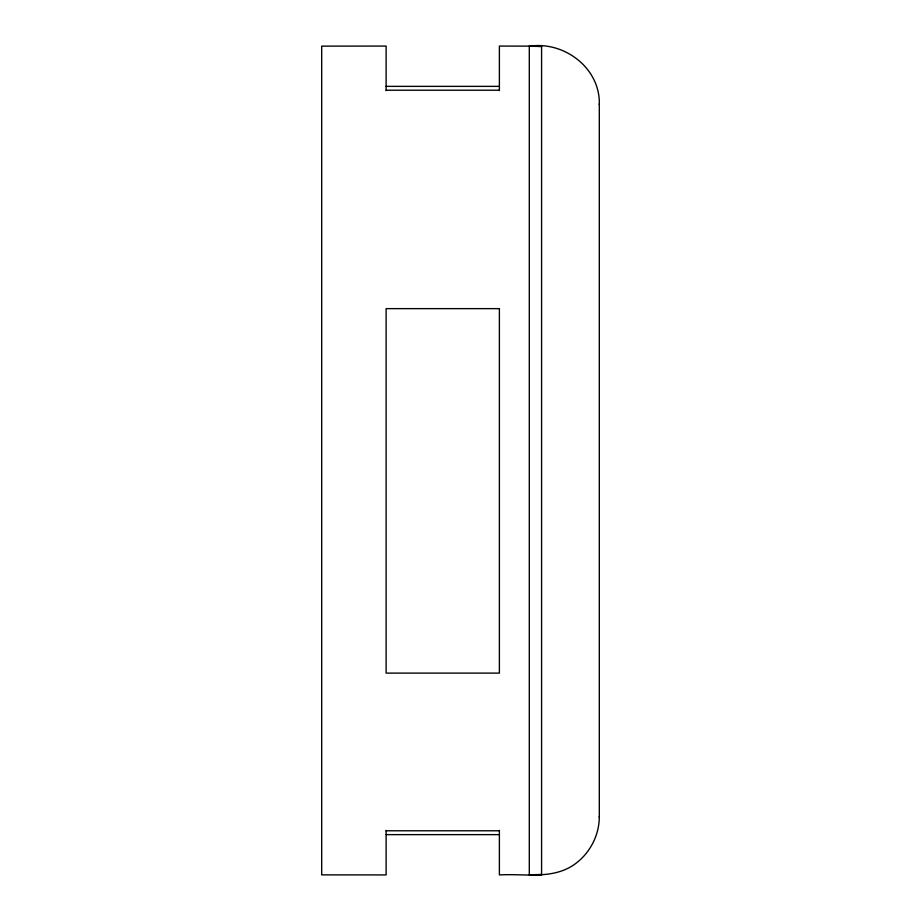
<?xml version="1.0" encoding="UTF-8"?>
<svg xmlns="http://www.w3.org/2000/svg" width="921" height="921" viewBox="0 0 921 921"><rect width="100%" height="100%" fill="white"/><g stroke="black" fill="none" stroke-linecap="round" stroke-linejoin="round"><path stroke-width="1.38" d="M499.389 830.385L499.389 874.927C523.876 873.419 551.265 879.682 573.173 865.291C589.267 854.561 599.364 835.877 599.306 816.513M529.299 874.869L541.583 874.547L529.299 874.766L529.299 46.131L499.389 46.073L499.389 90.615M529.299 46.131L541.583 46.453L529.299 46.234C564.089 40.8 600.423 68.119 599.306 104.487M386.118 86.367L499.389 86.367M386.118 90.223L499.389 90.223M386.118 830.777L499.389 830.777M386.118 834.633L499.389 834.633M599.306 103.774L599.306 817.226M541.583 46.05L541.583 874.95M386.118 90.615L386.118 46.073L321.694 46.131L321.694 874.869L386.118 874.927L386.118 830.385M499.389 308.639L386.118 308.639L386.118 673.113L499.389 673.113L499.389 308.639"/></g></svg>
